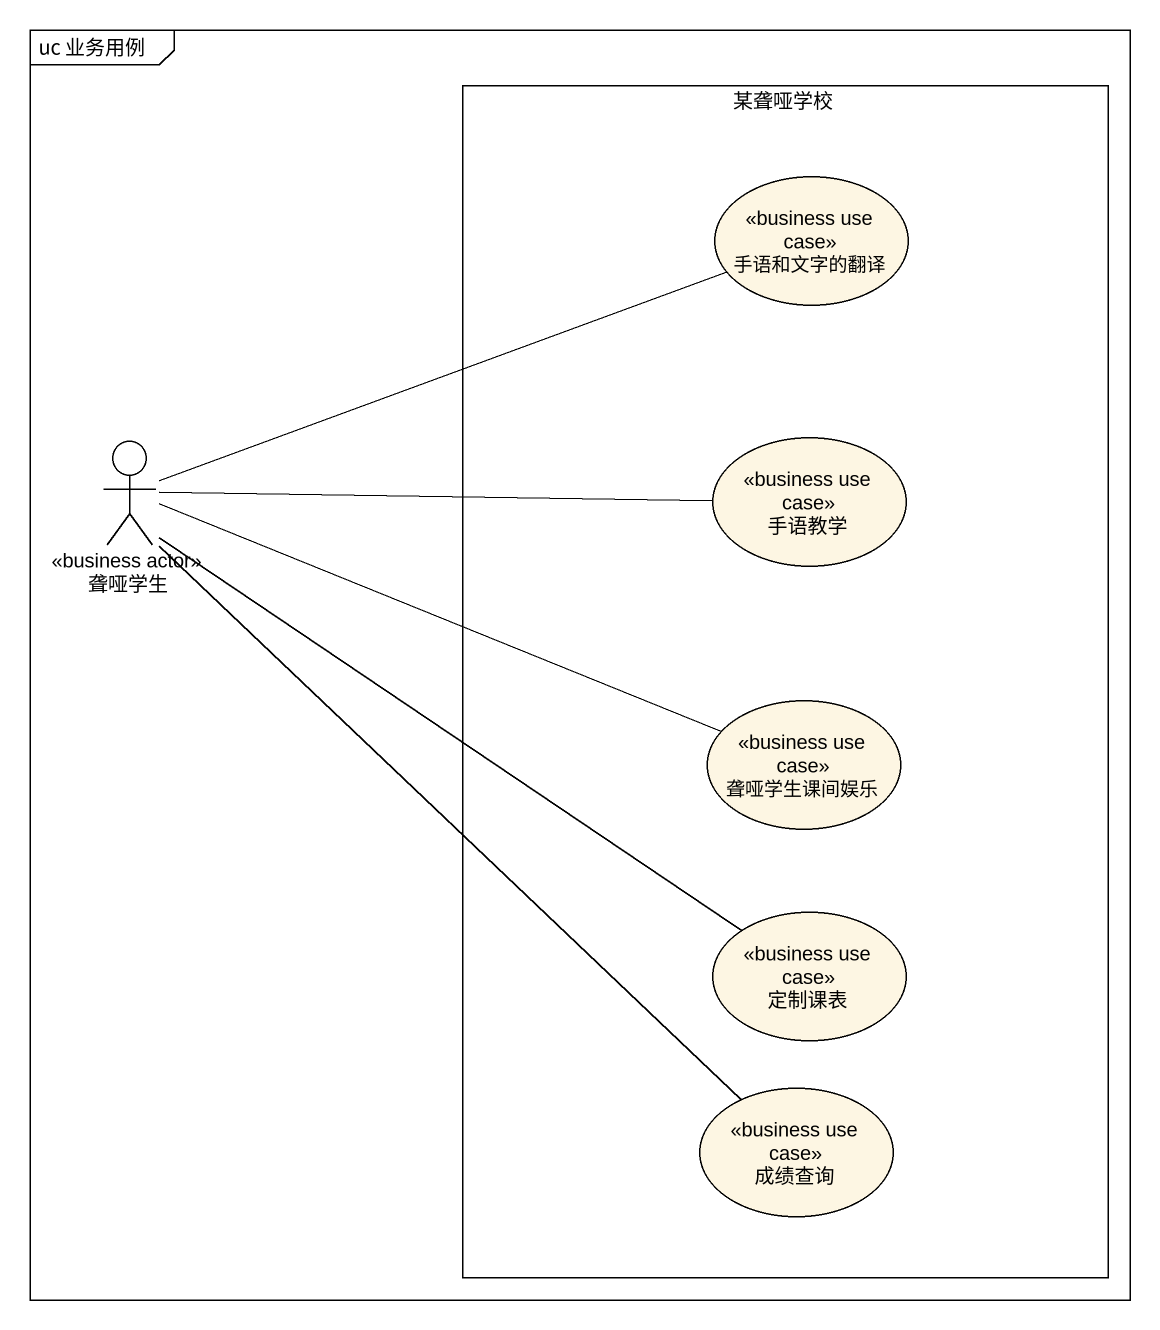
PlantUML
@startuml
mainframe uc 业务用例
rectangle 某聋哑学校 {
  usecase 手语和文字的翻译 <<business use case>>
  usecase 手语教学 <<business use case>>
  usecase 聋哑学生课间娱乐 <<business use case>>
  usecase 定制课表 <<business use case>>
  usecase 成绩查询 <<business use case>>
}
actor 聋哑学生 <<business actor>>
聋哑学生 -right- 手语和文字的翻译
聋哑学生 -right- 手语教学
聋哑学生 -right- 聋哑学生课间娱乐
聋哑学生 -- 定制课表
聋哑学生 -- 成绩查询
@enduml
